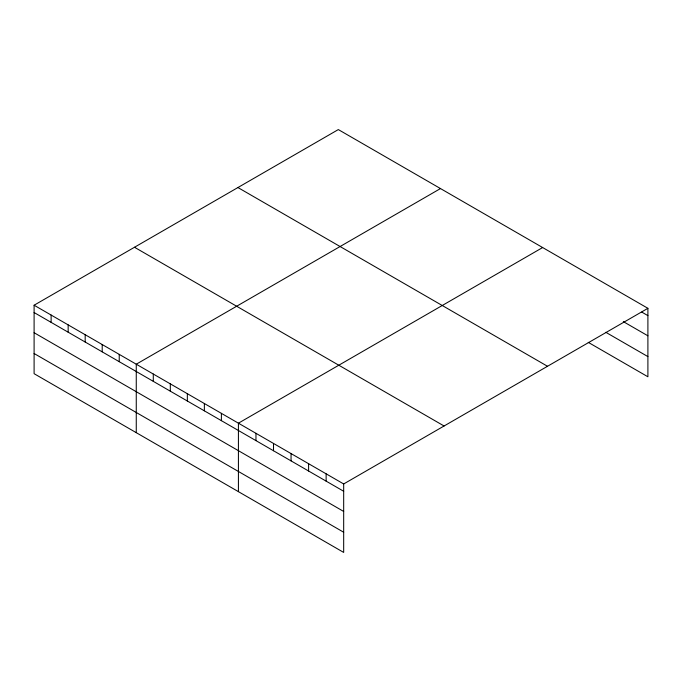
<?xml version="1.0" encoding="UTF-8"?>
<svg xmlns="http://www.w3.org/2000/svg" width="682" height="682" viewBox="0 0 682 682"><rect width="100%" height="100%" fill="white"/><g stroke="black" fill="none" stroke-linecap="round" stroke-linejoin="round"><path stroke-width="1.02" d="M588.251 342.347L647.9 376.779L647.9 308.315L338.323 129.58L34.1 305.221L34.1 373.685L343.677 552.42L343.677 483.956L34.1 305.221M440.478 188.564L136.264 364.205L136.264 432.669M542.642 247.54L238.419 423.181L238.419 491.654M343.677 483.956L647.9 308.315M641.762 312.083L647.9 315.63M623.339 321.631L647.9 335.808M605.795 332.296L647.9 356.601M237.924 187.541L547.51 366.277M134.49 247.259L444.076 425.994M34.1 312.535L343.677 491.27M34.1 332.714L343.677 511.449M34.1 353.506L343.677 532.241M326.132 473.828L326.132 481.134M308.596 463.7L308.596 471.006M291.052 453.564L291.052 460.879M273.508 443.436L273.508 450.751M255.963 433.309L255.963 440.623M221.394 413.352L221.394 420.666M204.37 403.522L204.37 410.837M187.345 393.693L187.345 401.007M170.312 383.864L170.312 391.178M153.288 374.034L153.288 381.349M119.231 354.367L119.231 361.682M102.206 344.538L102.206 351.852M85.182 334.709L85.182 342.023M68.157 324.879L68.157 332.194M51.124 315.05L51.124 322.364"/></g></svg>
